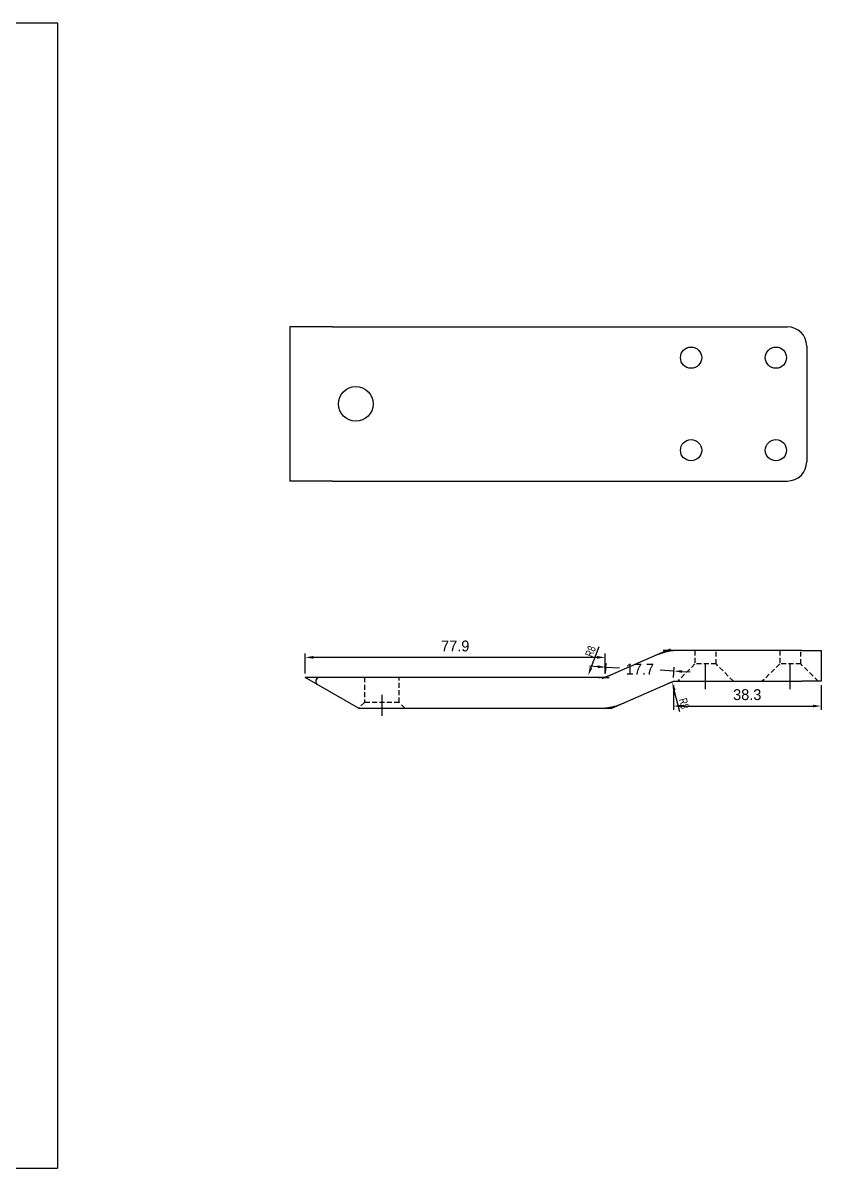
# Model space of a CAD drawing. Extents: x 0 to 2826, y 0 to 813.
# Drawn here: x 411 to 618.1, y 0 to 297 of the extents above; entities that cross this region are included whole.
import ezdxf

# ---------------------------------------------------------------- set-up
doc = ezdxf.new("R2010")
doc.units = 0
doc.header["$PDSIZE"] = -1
doc.linetypes.add('CENTERX2', pattern=[20.32, 12.7, -2.54, 2.54, -2.54])
doc.linetypes.add('HIDDEN', pattern=[1.905, 1.27, -0.635])
doc.layers.get('0').update_dxf_attribs({"linetype": 'CONTINUOUS'})
doc.layers.get('Defpoints').update_dxf_attribs({"linetype": 'CONTINUOUS'})
doc.layers.add('FORMATO', color=7, linetype='CONTINUOUS')
doc.styles.add('SLDTEXTSTYLE0', font='TXT', dxfattribs={"width": 0.75})
doc.dimstyles.new('ISO-25', dxfattribs={"dimtxt": 2.5, "dimasz": 2.5, "dimexe": 1.25, "dimexo": 0.625, "dimtad": 1, "dimdsep": 46, "dimtxsty": 'Standard', "dimcen": 2.5, "dimadec": 0, "dimazin": 0, "dimtfac": 1, "dimtmove": 0, "dimatfit": 3, "dimfxl": 1, "dimarcsym": 0})
doc.dimstyles.new('SLDDIMSTYLE2', dxfattribs={"dimtxt": 2.116667, "dimasz": 2.116667, "dimexe": 0, "dimexo": 0.0625, "dimgap": 0.529167, "dimtad": 1, "dimdec": 1, "dimrnd": 1e-09, "dimzin": 12, "dimdsep": 46, "dimtxsty": 'SLDTEXTSTYLE0', "dimsah": 1, "dimcen": 0, "dimadec": 0, "dimazin": 0, "dimtfac": 1, "dimtdec": 1, "dimtofl": 0, "dimtmove": 0, "dimatfit": 3, "dimfxl": 1, "dimtolj": 1, "dimtzin": 12, "dimarcsym": 0})

# ---------------------------------------------------------------- blocks, each defined once
blk = doc.blocks.new('*D48')
at = {"layer": 'Defpoints', "color": 0, "transparency": 16777216}
for p in [(579.54, 126.01), (581.49, 118.25)]:
    blk.add_point(p, dxfattribs=at)
at = {"layer": 'FORMATO', "color": 0, "lineweight": -2, "transparency": 16777216}
blk.add_line((581.48, 118.31), (580.06, 123.96), dxfattribs=at)
at = {"layer": 'FORMATO', "color": 0, "transparency": 16777216}
blk.add_solid([(580.4, 124.04), (579.71, 123.87), (579.54, 126.01)], dxfattribs=at)
at = {"layer": 'FORMATO', "color": 0, "transparency": 16777216, "insert": (582.56, 120.5), "char_height": 2.117, "attachment_point": 5, "rotation": 284.1217, "style": 'SLDTEXTSTYLE0'}
blk.add_mtext('\\A1;R8', dxfattribs=at)
blk = doc.blocks.new('*D49')
at = {"layer": 'Defpoints', "color": 0, "transparency": 16777216}
for p in [(560.47, 135.25), (557.7, 127.75)]:
    blk.add_point(p, dxfattribs=at)
at = {"layer": 'FORMATO', "color": 0, "lineweight": -2, "transparency": 16777216}
blk.add_line((560.45, 135.19), (558.43, 129.73), dxfattribs=at)
at = {"layer": 'FORMATO', "color": 0, "transparency": 16777216}
blk.add_solid([(558.1, 129.85), (558.77, 129.61), (557.7, 127.75)], dxfattribs=at)
at = {"layer": 'FORMATO', "color": 0, "transparency": 16777216, "insert": (558.32, 134), "char_height": 2.117, "attachment_point": 5, "rotation": 69.7475, "style": 'SLDTEXTSTYLE0'}
blk.add_mtext('\\A1;R8', dxfattribs=at)
blk = doc.blocks.new('*D50')
at = {"color": 0, "lineweight": -2, "transparency": 16777216}
for p, q in [((579.82, 125.25), (579.82, 118.83)), ((618.14, 125.25), (618.14, 118.83)), ((581.93, 119.83), (616.03, 119.83))]:
    blk.add_line(p, q, dxfattribs=at)
at = {"color": 0, "transparency": 16777216}
for points in [[(581.93, 120.18), (581.93, 119.48), (579.82, 119.83)], [(616.03, 120.18), (616.03, 119.48), (618.14, 119.83)]]:
    blk.add_solid(points, dxfattribs=at)
at = {"layer": 'Defpoints', "color": 0, "transparency": 16777216}
for p in [(579.82, 126.25), (618.14, 126.25), (618.14, 119.83)]:
    blk.add_point(p, dxfattribs=at)
at = {"color": 0, "transparency": 16777216, "insert": (598.98, 122.77), "char_height": 2.822, "attachment_point": 5}
blk.add_mtext('38.3', dxfattribs=at)
blk = doc.blocks.new('*D51')
at = {"color": 0, "lineweight": -2, "transparency": 16777216}
for p, q in [((562.2, 128.25), (562.35, 130.91)), ((560.18, 130.03), (558.07, 130.15)), ((562.3, 129.91), (565.84, 129.71)), ((579.97, 128.91), (576.42, 129.11)), ((579.87, 127.25), (580.02, 129.91)), ((582.08, 128.79), (584.2, 128.67))]:
    blk.add_line(p, q, dxfattribs=at)
at = {"color": 0, "transparency": 16777216}
for points in [[(560.2, 130.38), (560.16, 129.68), (562.3, 129.91)], [(582.1, 129.14), (582.06, 128.44), (579.97, 128.91)]]:
    blk.add_solid(points, dxfattribs=at)
at = {"layer": 'Defpoints', "color": 0, "transparency": 16777216}
for p in [(562.3, 129.91), (562.14, 127.25), (579.82, 126.25)]:
    blk.add_point(p, dxfattribs=at)
at = {"color": 0, "transparency": 16777216, "insert": (571.13, 129.41), "char_height": 2.822, "attachment_point": 5}
blk.add_mtext('17.7', dxfattribs=at)
blk = doc.blocks.new('*D52')
at = {"color": 0, "lineweight": -2, "transparency": 16777216}
for p, q in [((484.29, 128.25), (484.29, 133.46)), ((560.03, 132.46), (486.4, 132.46)), ((562.14, 128.25), (562.14, 133.46))]:
    blk.add_line(p, q, dxfattribs=at)
at = {"color": 0, "transparency": 16777216}
for points in [[(486.4, 132.81), (486.4, 132.1), (484.29, 132.46)], [(560.03, 132.81), (560.03, 132.1), (562.14, 132.46)]]:
    blk.add_solid(points, dxfattribs=at)
at = {"layer": 'Defpoints', "color": 0, "transparency": 16777216}
for p in [(484.29, 132.46), (484.29, 127.25), (562.14, 127.25)]:
    blk.add_point(p, dxfattribs=at)
at = {"color": 0, "transparency": 16777216, "insert": (523.22, 135.39), "char_height": 2.822, "attachment_point": 5}
blk.add_mtext('77.9', dxfattribs=at)

msp = doc.modelspace()

# ---------------------------------------------------------------- linework, layer by layer
at = {"color": 7, "linetype": 'Continuous'}
for p, q in [((0, 297), (420, 297)), ((420, 297), (420, 0)), ((480.2872766, 218.1809823), (480.2872766, 178.1809823)), ((480.7872766, 218.1809823), (480.2872766, 218.1809823)), ((491.4116322, 218.1809823), (480.7872766, 218.1809823)), ((491.4116322, 218.1809823), (556.7382046, 218.1809823)), ((556.7382046, 218.1809823), (563.1513059, 218.1809823)), ((563.1513059, 218.1809823), (574.5519369, 218.1809823)), ((574.5519369, 218.1809823), (577.7584875, 218.1809823)), ((577.7584875, 218.1809823), (609.4116322, 218.1809823)), ((614.4116322, 213.1809823), (614.4116322, 183.1809823)), ((480.7872766, 178.1809823), (480.2872766, 178.1809823)), ((491.4116322, 178.1809823), (480.7872766, 178.1809823)), ((491.4116322, 178.1809823), (556.7382046, 178.1809823)), ((556.7382046, 178.1809823), (563.1513059, 178.1809823)), ((563.1513059, 178.1809823), (574.5519369, 178.1809823)), ((574.5519369, 178.1809823), (577.7584875, 178.1809823)), ((577.7584875, 178.1809823), (609.4116322, 178.1809823)), ((578.1446597, 134.2511268), (562.1446597, 127.2511268)), ((613.1446597, 134.2511268), (578.1446597, 134.2511268)), ((613.1446597, 134.2511268), (618.1446597, 134.2511268)), ((618.1446597, 134.2511268), (618.1446597, 126.2511268)), ((498.1446597, 119.2511268), (484.2882532, 127.2511268)), ((562.1446597, 127.2511268), (484.2882532, 127.2511268)), ((563.8180873, 119.2511268), (579.8180873, 126.2511268)), ((579.8180873, 126.2511268), (613.1446597, 126.2511268)), ((618.1446597, 126.2511268), (613.1446597, 126.2511268)), ((498.1446597, 119.2511268), (563.8180873, 119.2511268)), ((7.5306184, 0), (420, 0))]:
    msp.add_line(p, q, dxfattribs=at)
at = {"color": 7, "linetype": 'HIDDEN'}
for p, q in [((585.3946597, 134.2511268), (585.3946597, 130.7511268)), ((590.8946597, 130.7511268), (590.8946597, 134.2511268)), ((607.3946597, 134.2511268), (607.3946597, 130.7511268)), ((612.8946597, 130.7511268), (612.8946597, 134.2511268)), ((585.3946597, 130.7511268), (580.8748268, 126.2312939)), ((590.8946597, 130.7511268), (585.3946597, 130.7511268)), ((595.3946597, 126.2511268), (590.8946597, 130.7511268)), ((607.3946597, 130.7511268), (602.8946597, 126.2511268)), ((612.8946597, 130.7511268), (607.3946597, 130.7511268)), ((617.3946597, 126.2511268), (612.8946597, 130.7511268)), ((499.6446597, 127.2511268), (499.6446597, 120.7511268)), ((508.6446597, 120.7511268), (508.6446597, 127.2511268)), ((499.6446597, 120.7511268), (498.1446597, 119.2511268)), ((508.6446597, 120.7511268), (499.6446597, 120.7511268)), ((510.1446597, 119.2511268), (508.6446597, 120.7511268))]:
    msp.add_line(p, q, dxfattribs=at)
at = {"color": 7, "linetype": 'Continuous'}
for centre, radius in [((584.4116322, 210.1809823), 2.75), ((606.4116322, 210.1809823), 2.75), ((497.4116322, 198.1809823), 4.5), ((584.4116322, 186.1809823), 2.75), ((606.4116322, 186.1809823), 2.75)]:
    msp.add_circle(centre, radius, dxfattribs=at)
for centre, radius, start, end in [((609.4116322, 213.1809823), 5, 0, 90), ((609.4116322, 183.1809823), 5, 270, 0), ((581.491515, 118.2511268), 16, 90, 113.629377731), ((560.471232, 135.2511268), 8, 270, 293.629377731), ((488.020304, 126.2511268), 1, 90, 240), ((581.491515, 118.2511268), 8, 90, 113.629377731), ((560.471232, 135.2511268), 16, 270, 293.629377731)]:
    msp.add_arc(centre, radius, start, end, dxfattribs=at)
at = {"layer": 'FORMATO', "color": 52}
for p, q in [((575.994571, 133.3104629), (579.060817, 134.6519456)), ((580.491515, 134.2511268), (577.1446597, 134.2511268)), ((562.7616254, 127.5210492), (561.2285023, 126.8503079)), ((561.471232, 127.2511268), (563.1446597, 127.2511268))]:
    msp.add_line(p, q, dxfattribs=at)
at = {"layer": 'FORMATO', "color": 52, "linetype": 'CENTERX2'}
for p, q in [((588.1446597, 124.2511268), (588.1446597, 130.7511268)), ((610.1446597, 124.2511268), (610.1446597, 130.7511268)), ((504.1446597, 122.7511268), (504.1446597, 117.2511268))]:
    msp.add_line(p, q, dxfattribs=at)

# ---------------------------------------------------------------- dimensions: what is measured, and where the dimension line sits
for p1, p2, distance, picture, middle in [((562.1446597, 127.2511268), (484.2882532, 127.2511268), -5.2045501, '*D52', (523.2164564, 135.3907879)), ((579.8180873, 126.2511268), (562.1446597, 127.2511268), -2.6614399, '*D51', (571.1317229, 129.4083165))]:
    dim = msp.add_aligned_dim(p1=p1, p2=p2, distance=distance, dimstyle='ISO-25', override={"dimtxt": 2.822222, "dimasz": 2.116667, "dimexe": 1, "dimexo": 1, "dimgap": 1.524, "dimtih": 1, "dimtoh": 1, "dimdec": 1, "dimzin": 0, "dimtdec": 1, "dimtzin": 0})
    dim.commit()
    dim.dimension.update_dxf_attribs({"geometry": picture, "text_midpoint": middle})
dim = msp.add_linear_dim(base=(618.1446597, 119.830177), p1=(579.8180873, 126.2511268), p2=(618.1446597, 126.2511268), dimstyle='ISO-25', override={"dimtxt": 2.822222, "dimasz": 2.116667, "dimexe": 1, "dimexo": 1, "dimgap": 1.524, "dimtih": 1, "dimtoh": 1, "dimdec": 1, "dimzin": 0, "dimtdec": 1, "dimtzin": 0})
dim.commit()
dim.dimension.update_dxf_attribs({"geometry": '*D50', "text_midpoint": (598.9813735, 122.7652881)})
at = {"layer": 'FORMATO', "color": 52}
for center, mpoint, picture, middle in [((560.471232, 135.2511268), (557.7019737, 127.7457148), '*D49', (559.808485, 133.4549097)), ((581.491515, 118.2511268), (579.5396557, 126.009364), '*D48', (581.0243903, 120.1078507))]:
    dim = msp.add_radius_dim(center=center, mpoint=mpoint, dimstyle='SLDDIMSTYLE2', dxfattribs=at)
    dim.commit()
    dim.dimension.update_dxf_attribs({"geometry": picture, "text_midpoint": middle, "dimtype": 164})

doc.saveas('drawing.dxf')
